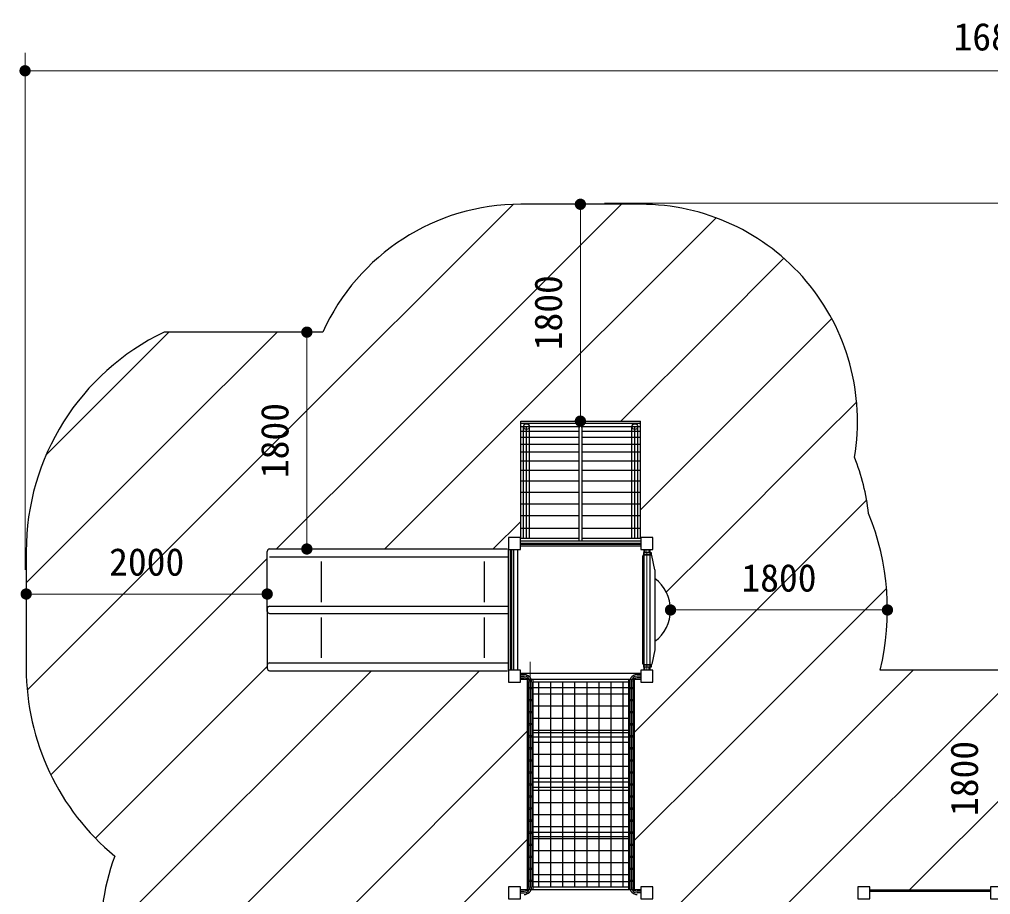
# Model space of a CAD drawing. Units: millimetres on the paper, enlarged 100 times, with parts at other scales. Extents: x 1500 to 40500, y 1500 to 28200.
# Drawn here: x 20336 to 23559, y 6486 to 9391 of the extents above; entities that cross this region are included whole.
import ezdxf
from ezdxf.enums import TextEntityAlignment as Align

# ---------------------------------------------------------------- set-up
doc = ezdxf.new("R2010")
doc.units = ezdxf.units.MM
doc.header["$LTSCALE"] = 100
doc.layers.add('D-STR-DIM\u3000寸法線、寸法値', color=7, linetype='Continuous', lineweight=13)
doc.layers.add('D-STR\u3000構造物外形線', color=1, linetype='Continuous', lineweight=25)
doc.styles.add('ＭＳ ゴシック', font='')
doc.styles.get('ＭＳ ゴシック').set_extended_font_data('MS Gothic')

# ---------------------------------------------------------------- blocks, each defined once
blk = doc.blocks.new('filled_dot')
at = {"color": 0, "linetype": 'Continuous', "lineweight": -2, "const_width": 1.25}
blk.add_lwpolyline([(-0.625, 0, 1), (0.625, 0, 1)], format="xyb", close=True, dxfattribs=at)

msp = doc.modelspace()

# ---------------------------------------------------------------- linework, layer by layer
at = {"layer": 'D-STR-DIM\u3000寸法線、寸法値'}
for p, q in [((20354.7, 7564.1), (20354.7, 9280.9)), ((20354.7, 9220.9), (27079.8, 9220.9)), ((22197.9, 8777.6), (22137.9, 8777.6)), ((22197.9, 8057.6), (22197.9, 8777.6)), ((22277.9, 8781.3), (27684.8, 8781.3)), ((21290.1, 7633), (21290.1, 8353)), ((22197.9, 8057.6), (22137.9, 8057.6)), ((22418.8, 7631), (22418.8, 7231)), ((21158.4, 7483.5), (20358.4, 7483.5)), ((20358.4, 7483.5), (20358.4, 7423.5)), ((21158.4, 7483.5), (21158.4, 7423.5)), ((22497.1, 7430.5), (23217.1, 7430.5)), ((22030.8, 7258.4), (22030.8, 6511))]:
    msp.add_line(p, q, dxfattribs=at)
at = {"layer": 'D-STR\u3000構造物外形線'}
for p, q in [((21194.8, 7997.3), (21974.6, 8777.2)), ((21554, 7997.3), (22334.3, 8777.6)), ((22397.8, 8777.6), (21999.8, 8777.6)), ((21913.2, 7997.3), (22631.6, 8715.7)), ((22631.6, 8715.7), (22648.5, 8732.6)), ((22631.6, 8356.5), (22873.3, 8598.2)), ((22631.6, 7997.3), (23032.3, 8398)), ((20476.4, 7997.3), (20832, 8353)), ((21343.2, 8353), (20815.9, 8353)), ((20835.6, 7997.3), (21191.2, 8353)), ((22332.7, 8057.6), (22631.6, 8356.5)), ((22990.8, 7997.3), (23115, 8121.5)), ((21999.8, 8057.6), (22397.8, 8057.6)), ((21999.8, 7669), (21999.8, 8057.6)), ((22397.8, 8050.1), (21999.8, 8050.1)), ((22194.5, 8038.7), (21999.8, 8038.7)), ((22009.1, 7669), (22009.1, 8039.3)), ((22018.8, 7669), (22018.8, 8039.3)), ((22028.5, 7669), (22028.5, 8039.3)), ((22194, 7659.5), (22194, 8036.7)), ((22397.8, 8038.7), (22203.1, 8038.7)), ((22203.6, 7659.5), (22203.6, 8036.7)), ((22369.1, 7669), (22369.1, 8039.3)), ((22378.8, 7669), (22378.8, 8039.3)), ((22388.5, 7669), (22388.5, 8039.3)), ((22397.8, 7669), (22397.8, 8057.6)), ((20358.4, 7520.2), (20835.6, 7997.3)), ((20361.7, 7164.2), (21194.8, 7997.3)), ((20424.8, 7945.8), (20476.4, 7997.3)), ((21189.7, 7633), (21554, 7997.3)), ((21548.9, 7633), (21913.2, 7997.3)), ((22194, 8023.2), (21999.8, 8023.2)), ((22194, 8003.4), (21999.8, 8003.4)), ((22397.8, 8023.2), (22203.6, 8023.2)), ((22397.8, 8003.4), (22203.6, 8003.4)), ((22397.8, 7763.5), (22631.6, 7997.3)), ((22631.6, 7638.1), (22990.8, 7997.3)), ((22194, 7979.5), (21999.8, 7979.5)), ((22397.8, 7979.5), (22203.6, 7979.5)), ((22194, 7954.4), (21999.8, 7954.4)), ((22397.8, 7954.4), (22203.6, 7954.4)), ((22194, 7924.9), (21999.8, 7924.9)), ((22397.8, 7924.9), (22203.6, 7924.9)), ((22194, 7893.5), (21999.8, 7893.5)), ((22397.8, 7893.5), (22203.6, 7893.5)), ((22194, 7857.7), (21999.8, 7857.7)), ((22397.8, 7857.7), (22203.6, 7857.7)), ((22194, 7820.8), (21999.8, 7820.8)), ((22397.8, 7820.8), (22203.6, 7820.8)), ((22194, 7782.2), (21999.8, 7782.2)), ((22397.8, 7782.2), (22203.6, 7782.2)), ((22631.6, 7278.9), (23148, 7795.3)), ((22194, 7743.5), (21999.8, 7743.5)), ((22397.8, 7743.5), (22203.6, 7743.5)), ((21908.1, 7633), (21999.8, 7724.7)), ((22194, 7701.5), (21999.8, 7701.5)), ((22397.8, 7701.5), (22203.6, 7701.5)), ((21998.8, 7669), (22194, 7669)), ((22398.8, 7659.5), (21998.8, 7659.5)), ((22398.8, 7651), (21998.8, 7651)), ((21998.8, 7649), (22398.8, 7649)), ((22398.8, 7642.4), (21998.8, 7642.4)), ((22203.6, 7669), (22398.8, 7669)), ((20358.4, 7625), (20358.4, 7237)), ((21158.4, 7425), (21158.4, 7625)), ((21166.4, 7633), (21956.4, 7633)), ((21965.4, 7631), (21965.4, 7231)), ((21968.8, 7631), (21968.8, 7231)), ((21976.3, 7631), (21976.3, 7231)), ((21988.8, 7631), (21988.8, 7231)), ((22405.7, 7251.8), (22405.7, 7610.2)), ((22408.8, 7631), (22408.8, 7231)), ((22408.8, 7631), (22408.8, 7231)), ((22408.8, 7614), (22408.8, 7621.6)), ((22408.8, 7621.6), (22433, 7621.6)), ((22433, 7614), (22408.8, 7614)), ((22409.5, 7614), (22431.8, 7614)), ((22412.2, 7631), (22412.2, 7621.6)), ((22425.5, 7631), (22425.5, 7621.6)), ((22428.8, 7631), (22428.8, 7231)), ((22428.8, 7631), (22428.8, 7231)), ((22433, 7621.6), (22433, 7614)), ((22445, 7564.1), (22435.5, 7610.9)), ((22483, 7489.4), (22631.6, 7638.1)), ((20440, 6883.3), (21158.4, 7601.7)), ((21166.4, 7607), (21956.4, 7607)), ((21337.7, 7591.9), (21337.7, 7456.1)), ((21878.4, 7591.9), (21878.4, 7456.1)), ((22445, 7563.3), (22445, 7298.6)), ((22631.6, 6919.7), (23214.1, 7502.1)), ((21158.4, 7437), (21158.4, 7237)), ((21166.4, 7443), (21956.4, 7443)), ((21166.4, 7419), (21956.4, 7419)), ((21337.7, 7405), (21337.7, 7271.4)), ((21878.4, 7405), (21878.4, 7271.4)), ((22445, 7297.9), (22435.5, 7251)), ((21166.4, 7255), (21956.4, 7255)), ((22376.5, 7023.8), (22631.6, 7278.9)), ((20588.3, 6672.4), (21158.4, 7242.5)), ((20606.8, 6331.7), (21504.1, 7229)), ((20630.7, 5996.4), (21863.3, 7229)), ((21166.4, 7229), (21956.4, 7229)), ((21998.8, 7221), (22398.8, 7221)), ((22408.6, 7240.4), (22408.6, 7248)), ((22408.6, 7248), (22432.7, 7248)), ((22432.7, 7240.4), (22408.6, 7240.4)), ((22431.8, 7248), (22409.5, 7248)), ((22412.2, 7231), (22412.2, 7240.5)), ((22425.8, 7231), (22425.8, 7240.5)), ((22432.7, 7248), (22432.7, 7240.4)), ((22631.6, 6560.5), (23302.1, 7231)), ((22841.3, 6411), (23661.3, 7231)), ((23290.6, 6501), (24020.6, 7231)), ((21998.8, 7216.4), (22010.8, 7216.4)), ((21998.8, 7211), (22010.8, 7211)), ((21998.8, 7205.5), (22010.8, 7205.5)), ((21998.8, 7201), (22398.8, 7201)), ((22021.1, 7201), (22021.1, 6501)), ((22025.4, 7191), (22025.4, 6511)), ((22030.8, 7191), (22030.8, 6511)), ((22036.3, 7191), (22036.3, 6511)), ((22040.5, 7201), (22040.5, 6501)), ((22357.1, 7190.3), (22040.5, 7190.3)), ((22058.8, 7190.3), (22058.8, 6511.7)), ((22098.8, 7190.3), (22098.8, 6511.7)), ((22138.8, 7190.3), (22138.8, 6511.7)), ((22178.8, 7190.3), (22178.8, 6511.7)), ((22218.8, 7190.3), (22218.8, 6511.7)), ((22258.8, 7190.3), (22258.8, 6511.7)), ((22298.8, 7190.3), (22298.8, 6511.7)), ((22338.8, 7190.3), (22338.8, 6511.7)), ((22357.1, 7201), (22357.1, 6501)), ((22361.4, 7191), (22361.4, 6511)), ((22366.8, 7191), (22366.8, 6511)), ((22372.3, 7191), (22372.3, 6511)), ((22376.5, 7201), (22376.5, 6501)), ((22398.8, 7216.4), (22386.8, 7216.4)), ((22398.8, 7211), (22386.8, 7211)), ((22398.8, 7205.5), (22386.8, 7205.5)), ((22040.5, 7173.2), (22357.1, 7173.2)), ((22357.1, 7150.6), (22040.5, 7150.6)), ((22357.1, 7110.6), (22040.5, 7110.6)), ((22357.1, 7070.6), (22040.5, 7070.6)), ((21357.9, 6364.4), (22021.1, 7027.6)), ((22357.1, 7030.6), (22040.5, 7030.6)), ((22040.5, 7023.2), (22357.1, 7023.2)), ((22040.5, 7009.6), (22357.1, 7009.6)), ((22357.1, 6990.6), (22040.5, 6990.6)), ((22357.1, 6950.6), (22040.5, 6950.6)), ((22357.1, 6910.6), (22040.5, 6910.6)), ((22376.5, 6664.6), (22631.6, 6919.7)), ((22357.1, 6870.6), (22040.5, 6870.6)), ((22040.5, 6859.5), (22357.1, 6859.5)), ((22040.5, 6842.4), (22357.1, 6842.4)), ((22357.1, 6830.6), (22040.5, 6830.6)), ((22357.1, 6790.6), (22040.5, 6790.6)), ((22357.1, 6750.6), (22040.5, 6750.6)), ((22357.1, 6710.6), (22040.5, 6710.6)), ((22040.5, 6692.4), (22357.1, 6692.4)), ((22040.5, 6678.8), (22357.1, 6678.8)), ((21719.7, 6367), (22021.1, 6668.4)), ((22357.1, 6670.6), (22040.5, 6670.6)), ((22357.1, 6630.6), (22040.5, 6630.6)), ((22357.1, 6590.6), (22040.5, 6590.6)), ((22357.1, 6550.6), (22040.5, 6550.6)), ((22482.1, 6411), (22631.6, 6560.5)), ((22040.5, 6528.7), (22357.1, 6528.7)), ((22040.5, 6511.7), (22357.1, 6511.7)), ((22398.8, 6501), (21998.8, 6501)), ((21998.8, 6496.4), (22010.8, 6496.4)), ((21998.8, 6491), (22010.8, 6491)), ((22398.8, 6496.4), (22386.8, 6496.4)), ((22398.8, 6491), (22386.8, 6491)), ((23158.8, 6501), (23558.8, 6501)), ((23158.8, 6496.4), (23558.8, 6496.4))]:
    msp.add_line(p, q, dxfattribs=at)
for points in [[(21958.8, 7671), (21958.8, 7631), (21998.8, 7631), (21998.8, 7671)], [(22398.8, 7671), (22398.8, 7631), (22438.8, 7631), (22438.8, 7671)], [(21958.4, 7231), (21960.8, 7231), (21960.8, 7631), (21958.4, 7631)], [(21958.8, 7231), (21958.8, 7191), (21998.8, 7191), (21998.8, 7231)], [(22398.8, 7231), (22398.8, 7191), (22438.8, 7191), (22438.8, 7231)], [(21958.8, 6511), (21958.8, 6471), (21998.8, 6471), (21998.8, 6511)], [(22398.8, 6511), (22398.8, 6471), (22438.8, 6471), (22438.8, 6511)], [(23118.8, 6511), (23118.8, 6471), (23158.8, 6471), (23158.8, 6511)], [(23558.8, 6511), (23558.8, 6471), (23598.8, 6471), (23598.8, 6511)]]:
    msp.add_lwpolyline(points, close=True, dxfattribs=at)
msp.add_lwpolyline([(24758.8, 7231), (23598.8, 7231), (23193.3, 7231)], dxfattribs=at)
for centre, radius in [((22018.8, 8039.3), 9.72), ((22378.8, 8039.3), 9.72), ((22030.8, 7171), 3.46), ((22366.8, 7171), 3.46), ((22030.8, 7131), 3.46), ((22366.8, 7131), 3.46), ((22030.8, 7091), 3.46), ((22366.8, 7091), 3.46), ((22030.8, 7051), 3.46), ((22366.8, 7051), 3.46), ((22030.8, 7011), 3.46), ((22366.8, 7011), 3.46), ((22030.8, 6971), 3.46), ((22366.8, 6971), 3.46), ((22030.8, 6931), 3.46), ((22366.8, 6931), 3.46), ((22030.8, 6891), 3.46), ((22366.8, 6891), 3.46), ((22030.8, 6851), 3.46), ((22366.8, 6851), 3.46), ((22030.8, 6811), 3.46), ((22366.8, 6811), 3.46), ((22030.8, 6771), 3.46), ((22366.8, 6771), 3.46), ((22030.8, 6731), 3.46), ((22366.8, 6731), 3.46), ((22030.8, 6691), 3.46), ((22366.8, 6691), 3.46), ((22030.8, 6651), 3.46), ((22366.8, 6651), 3.46), ((22030.8, 6611), 3.46), ((22366.8, 6611), 3.46), ((22030.8, 6571), 3.46), ((22366.8, 6571), 3.46), ((22030.8, 6531), 3.46), ((22366.8, 6531), 3.46)]:
    msp.add_circle(centre, radius, dxfattribs=at)
for centre, radius, start, end in [((21999.8, 8057.6), 720, 90, 155.7796), ((22397.8, 8057.6), 720, 350.3896, 90), ((21166.4, 7625), 808, 115.7115, 180), ((22198.8, 8036.6), 4.8, 1.8926, 178.1074), ((22438.8, 7671), 720, 6.3842, 21.7172), ((22367.2, 7430.5), 849.9, 346.4201, 22.1557), ((21166.4, 7625), 8, 90, 180), ((22409.5, 7610.2), 3.81, 90, 179.9427), ((22431.8, 7610.2), 3.81, 11.4493, 89.9427), ((22441.2, 7563.3), 3.81, 0, 11.4493), ((22367.2, 7430.5), 129.9, 306.8033, 53.1967), ((21166.4, 7435), 8, 90, 180), ((21166.4, 7427), 8, 180, 270), ((22441.2, 7298.6), 3.81, 348.5507, 0), ((21166.4, 7247), 8, 90, 180), ((21166.4, 7237), 808, 180, 230.4967), ((21166.4, 7237), 8, 180, 270), ((22409.5, 7251.8), 3.81, 180, 269.9427), ((22431.8, 7251.8), 3.81, 270, 348.5507), ((22010.8, 7191), 25.4, 0, 90), ((22010.8, 7191), 20, 0, 90), ((22010.8, 7191), 14.6, 0, 90), ((22386.8, 7191), 25.4, 90, 180), ((22386.8, 7191), 20, 90, 180), ((22386.8, 7191), 14.6, 90, 180), ((21331.7, 6359), 725.4, 159.4576, 186.9675), ((22010.8, 6511), 20, 270, 0), ((22010.8, 6511), 25.4, 270, 0), ((22010.8, 6511), 14.6, 270, 0), ((22386.8, 6511), 25.4, 180, 270), ((22386.8, 6511), 20, 180, 270), ((22386.8, 6511), 14.6, 180, 270)]:
    msp.add_arc(centre, radius, start, end, dxfattribs=at)

# ---------------------------------------------------------------- block references
at = {"layer": 'D-STR-DIM\u3000寸法線、寸法値', "xscale": 15, "yscale": 15}
for p in [(20354.7, 9220.9), (20358.4, 7483.5), (22497.1, 7430.5)]:
    msp.add_blockref('filled_dot', p, dxfattribs=at)
for p, rotation in [((22197.9, 8777.6), 270), ((21290.1, 8353), 270), ((22197.9, 8057.6), 90), ((21290.1, 7633), 90), ((21158.4, 7483.5), 180), ((23217.1, 7430.5), 180)]:
    msp.add_blockref('filled_dot', p, dxfattribs=dict(at, rotation=rotation))

# ---------------------------------------------------------------- texts
at = {"layer": 'D-STR-DIM\u3000寸法線、寸法値', "style": 'ＭＳ ゴシック'}
for s, p in [('16850以上', (23717.3, 9334.1)), ('2000', (20758.4, 7590.3)), ('1800', (22857.1, 7537.4))]:
    msp.add_text(s, height=91.64, dxfattribs=at).set_placement(p, align=Align.MIDDLE_CENTER)
for p in [(22091, 8417.6), (21183.2, 7993), (23471.9, 6871)]:
    msp.add_text('1800', height=91.64, rotation=90, dxfattribs=at).set_placement(p, align=Align.MIDDLE_CENTER)

doc.saveas('drawing.dxf')
